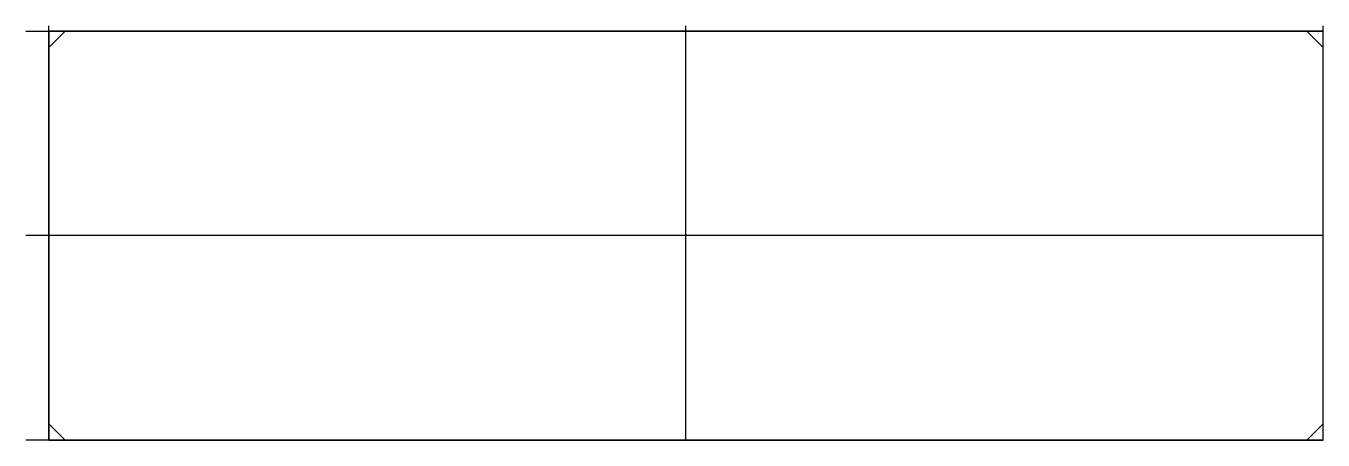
# Model space of a CAD drawing. Extents: x -4 to 221, y -71 to 1.
import ezdxf

# ---------------------------------------------------------------- set-up
doc = ezdxf.new("R2010")
doc.units = 0
doc.layers.get('0').update_dxf_attribs({"linetype": 'CONTINUOUS'})

msp = doc.modelspace()

# ---------------------------------------------------------------- linework, layer by layer
at = {"linetype": 'CONTINUOUS'}
for p, q in [((-3.97, 0), (221, 0)), ((0, -71), (0, 0.9)), ((221, 0), (0, 0)), ((0, 0), (0, -71)), ((221, 0), (0, 0)), ((0, 0), (0, -71)), ((2.83, 0), (0, 0)), ((0, 0), (0, -2.83)), ((0, -2.83), (2.83, 0)), ((2.83, 0), (0, -2.83)), ((2.83, 0), (218.17, 0)), ((110.5, -71), (110.5, 0.9)), ((218.17, 0), (221, -2.83)), ((221, 0), (218.17, 0)), ((218.17, 0), (221, -2.83)), ((221, -71), (221, 0.9)), ((221, -71), (221, 0)), ((221, -71), (221, 0)), ((221, -2.83), (221, 0)), ((0, -2.83), (0, -68.17)), ((221, -68.17), (221, -2.83)), ((221, -35.5), (-3.97, -35.5)), ((2.83, -71), (0, -68.17)), ((0, -68.17), (0, -71)), ((0, -68.17), (2.83, -71)), ((221, -68.17), (218.17, -71)), ((218.17, -71), (221, -68.17)), ((221, -71), (221, -68.17)), ((221, -71), (-3.97, -71)), ((0, -71), (221, -71)), ((0, -71), (221, -71)), ((0, -71), (2.83, -71)), ((2.83, -71), (218.17, -71)), ((218.17, -71), (221, -71))]:
    msp.add_line(p, q, dxfattribs=at)

doc.saveas('drawing.dxf')
